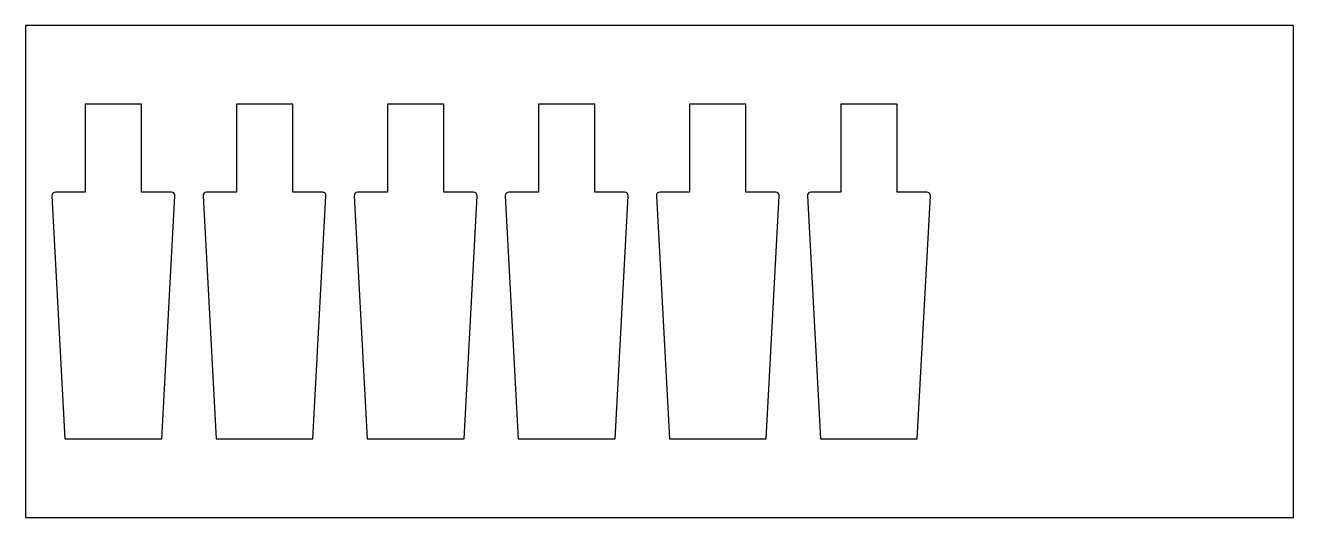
# Model space of a CAD drawing. Header units: millimetres. Extents: x -360 to 360, y -140 to 140.
import ezdxf

# ---------------------------------------------------------------- set-up
doc = ezdxf.new("R2010")
doc.units = ezdxf.units.MM

msp = doc.modelspace()

# ---------------------------------------------------------------- linework, layer by layer
at = {"color": 7, "linetype": 'Continuous', "lineweight": 25}
for p, q in [((-360, 139.66), (-360, -139.66)), ((360, 139.66), (-360, 139.66)), ((360, -139.66), (360, 139.66)), ((-294, 95), (-326, 95)), ((-326, 95), (-326, 45)), ((-294, 45), (-294, 95)), ((-208.23, 95), (-240.23, 95)), ((-240.23, 95), (-240.23, 45)), ((-208.23, 45), (-208.23, 95)), ((-122.45, 95), (-154.45, 95)), ((-154.45, 95), (-154.45, 45)), ((-122.45, 45), (-122.45, 95)), ((-36.68, 95), (-68.68, 95)), ((-68.68, 95), (-68.68, 45)), ((-36.68, 45), (-36.68, 95)), ((49.1, 95), (17.1, 95)), ((17.1, 95), (17.1, 45)), ((49.1, 45), (49.1, 95)), ((134.87, 95), (102.87, 95)), ((102.87, 95), (102.87, 45)), ((134.87, 45), (134.87, 95)), ((-326, 45), (-342.89, 45)), ((-277.11, 45), (-294, 45)), ((-240.23, 45), (-257.12, 45)), ((-191.34, 45), (-208.23, 45)), ((-154.45, 45), (-171.34, 45)), ((-105.56, 45), (-122.45, 45)), ((-68.68, 45), (-85.57, 45)), ((-19.79, 45), (-36.68, 45)), ((17.1, 45), (0.21, 45)), ((65.99, 45), (49.1, 45)), ((102.87, 45), (85.98, 45)), ((151.76, 45), (134.87, 45)), ((-344.89, 42.89), (-337.5, -95)), ((-282.5, -95), (-275.11, 42.89)), ((-259.11, 42.89), (-251.73, -95)), ((-196.73, -95), (-189.34, 42.89)), ((-173.34, 42.89), (-165.95, -95)), ((-110.95, -95), (-103.56, 42.89)), ((-87.56, 42.89), (-80.18, -95)), ((-25.18, -95), (-17.79, 42.89)), ((-1.79, 42.89), (5.6, -95)), ((60.6, -95), (67.98, 42.89)), ((83.98, 42.89), (91.37, -95)), ((146.37, -95), (153.76, 42.89)), ((-337.5, -95), (-282.5, -95)), ((-251.73, -95), (-196.73, -95)), ((-165.95, -95), (-110.95, -95)), ((-80.18, -95), (-25.18, -95)), ((5.6, -95), (60.6, -95)), ((91.37, -95), (146.37, -95)), ((-360, -139.66), (360, -139.66))]:
    msp.add_line(p, q, dxfattribs=at)
for centre, start, end in [((-342.89, 43), 90, 183.06649), ((-277.11, 43), 356.93351, 90), ((-257.12, 43), 90, 183.06649), ((-191.34, 43), 356.93351, 90), ((-171.34, 43), 90, 183.06649), ((-105.56, 43), 356.93351, 90), ((-85.57, 43), 90, 183.06649), ((-19.79, 43), 356.93351, 90), ((0.21, 43), 90, 183.06649), ((65.99, 43), 356.93351, 90), ((85.98, 43), 90, 183.06649), ((151.76, 43), 356.93351, 90)]:
    msp.add_arc(centre, 2, start, end, dxfattribs=at)

doc.saveas('drawing.dxf')
